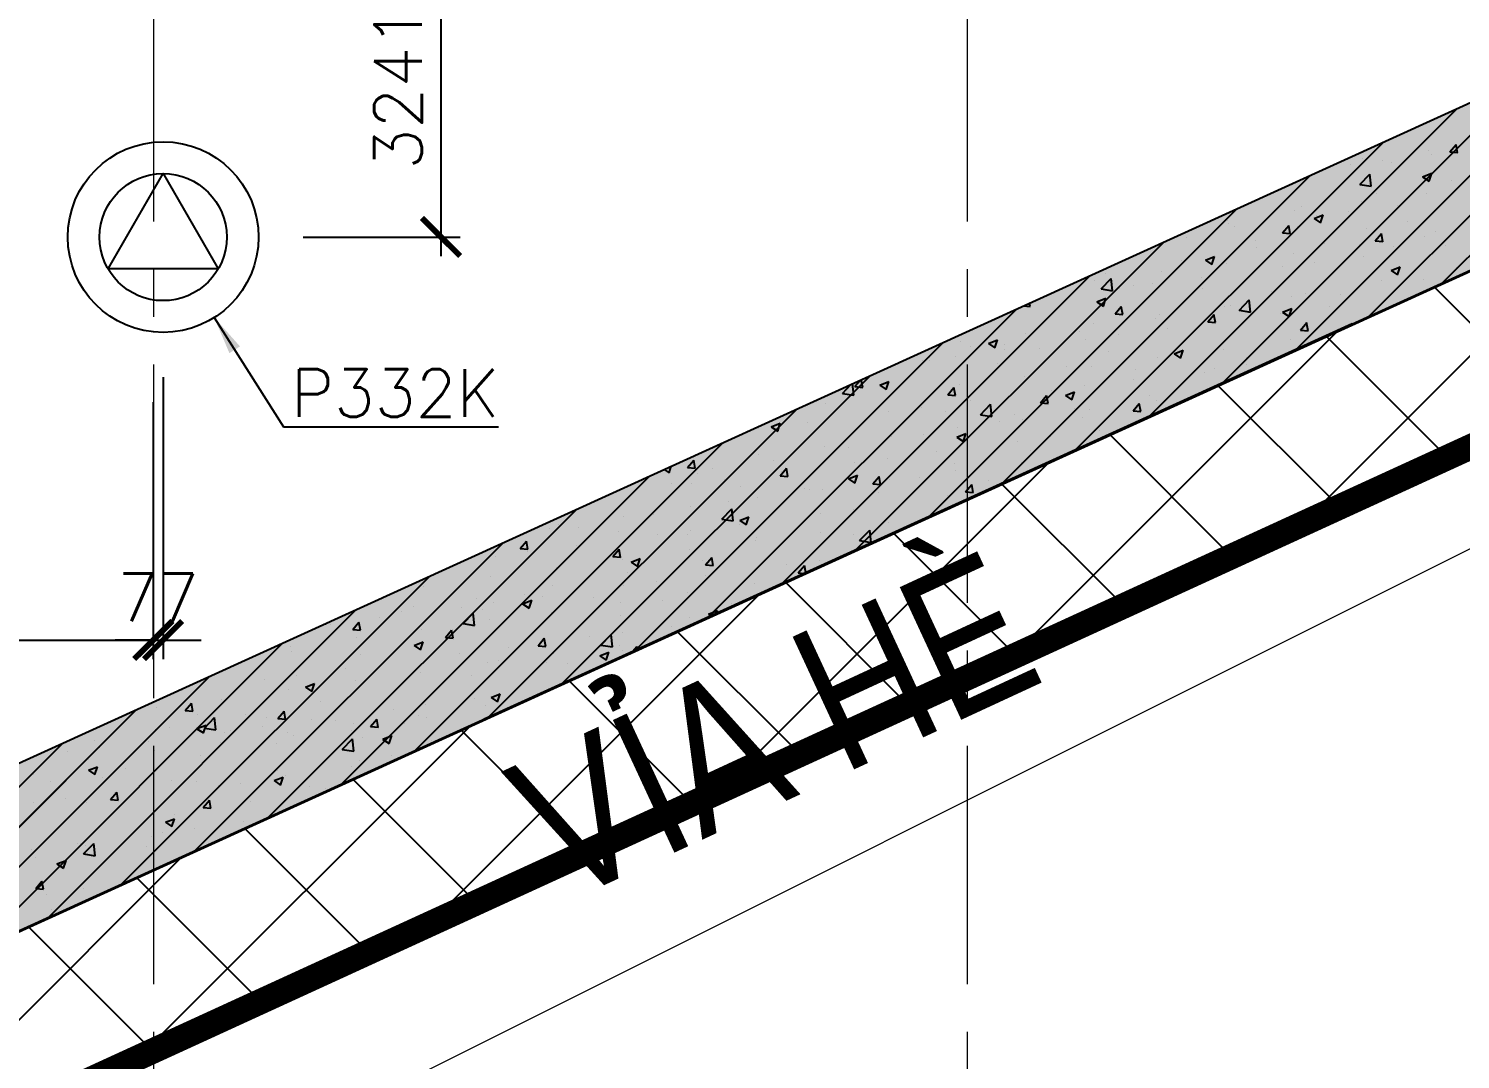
# Model space of a CAD drawing. Header units: millimetres. Extents: x -346728 to 1320345, y -537202 to -385966.
# Drawn here: x 220058 to 231316, y -478676 to -470568 of the extents above; entities that cross this region are included whole.
import ezdxf
from ezdxf.xclip import XClip

# ---------------------------------------------------------------- set-up
doc = ezdxf.new("R2010")
doc.units = ezdxf.units.MM
doc.header["$LTSCALE"] = 100
doc.header["$XCLIPFRAME"] = 2
doc.linetypes.add('DASHED2', pattern=[0.375, 0.25, -0.125])
doc.linetypes.add('X1326_GLB$0$CENTER', pattern=[2, 1.25, -0.25, 0.25, -0.25])
for name, color, linetype, lineweight in [('0 T TEXT', 7, 'Continuous', 13), ('L.DUONG', 234, 'Continuous', 15), ('LINE', 7, 'Continuous', 13), ('X1326_GLB$0$A-tim', 8, 'X1326_GLB$0$CENTER', 9)]:
    doc.layers.add(name, color=color, linetype=linetype, lineweight=lineweight)
doc.layers.add('CL load', color=1, linetype='Continuous', plot=False)
for name, color, linetype in [('hach', 253, 'Continuous'), ('PILE MARK', 8, 'Continuous'), ('PL', 3, 'Continuous'), ('W2', 4, 'Continuous'), ('XR_1326_csPL$0$hach', 253, 'Continuous'), ('XR_1326_csPL$0$W2', 4, 'Continuous')]:
    doc.layers.add(name, color=color, linetype=linetype)
doc.styles.add('simplex', font='simplex.shx')
doc.styles.add('TOAN - FONT ARIAL', font='Arial_1.ttf', dxfattribs={"width": 0.8})
doc.linetypes.add('FENCELINE2', pattern='A,0.25,-0.1,[132,ltypeshp.shx,S=0.1,R=0,X=-0.1,Y=0],-0.1,1', length=1.45)
doc.dimstyles.new('100', dxfattribs={"dimscale": 150, "dimtxt": 2.5, "dimasz": 2, "dimexe": 1, "dimexo": 1, "dimgap": 1, "dimtad": 1, "dimdec": 0, "dimzin": 0, "dimdsep": 46, "dimtxsty": 'simplex', "dimblk": 'ARCHTICK', "dimcen": 1, "dimdle": 1, "dimclrd": 256, "dimclre": 256, "dimclrt": 6, "dimadec": 0, "dimazin": 0, "dimtfac": 1, "dimtdec": 0, "dimtix": 1, "dimtmove": 2, "dimatfit": 3, "dimfxl": 1, "dimtolj": 1, "dimtzin": 0, "dimarcsym": 0})

# ---------------------------------------------------------------- blocks, each defined once
blk = doc.blocks.new('_ArchTick')
at = {"color": 0, "linetype": 'ByBlock', "const_width": 0.15}
blk.add_lwpolyline([(-0.5, -0.5), (0.5, 0.5)], dxfattribs=at)
blk = doc.blocks.new('*D539')
at = {"layer": 'CL load', "lineweight": -2, "transparency": 16777216}
for p, q in [((217371, -473517), (217371, -475527)), ((221038, -473506), (221038, -475527)), ((217221, -475377), (221188, -475377))]:
    blk.add_line(p, q, dxfattribs=at)
at = {"layer": 'DEFPOINTS', "color": 0, "transparency": 16777216}
for p in [(217371, -473367), (221038, -473356, 0), (221038, -475377)]:
    blk.add_point(p, dxfattribs=at)
at = {"layer": 'CL load', "lineweight": -2, "transparency": 16777216, "xscale": 300, "yscale": 300, "zscale": 300, "rotation": 180}
blk.add_blockref('_ArchTick', (217371, -475377), dxfattribs=at)
at = {"layer": 'CL load', "lineweight": -2, "transparency": 16777216, "xscale": 300, "yscale": 300, "zscale": 300}
blk.add_blockref('_ArchTick', (221038, -475377), dxfattribs=at)
at = {"layer": 'CL load', "color": 6, "transparency": 16777216, "insert": (219205, -475040), "char_height": 375, "attachment_point": 5, "style": 'simplex'}
blk.add_mtext('\\A1;3667', dxfattribs=at)
blk = doc.blocks.new('*D540')
at = {"layer": 'CL load', "lineweight": -2, "transparency": 16777216}
for p, q in [((221115, -473309), (221115, -475527)), ((221038, -473506), (221038, -475527)), ((221038, -475377), (220738, -475377)), ((221038, -475377), (221115, -475377)), ((221115, -475377), (221415, -475377))]:
    blk.add_line(p, q, dxfattribs=at)
at = {"layer": 'DEFPOINTS', "color": 0, "transparency": 16777216}
for p in [(221115, -473159), (221038, -473356, 0), (221115, -475377)]:
    blk.add_point(p, dxfattribs=at)
at = {"layer": 'CL load', "lineweight": -2, "transparency": 16777216, "xscale": 300, "yscale": 300, "zscale": 300}
blk.add_blockref('_ArchTick', (221038, -475377), dxfattribs=at)
at = {"layer": 'CL load', "lineweight": -2, "transparency": 16777216, "xscale": 300, "yscale": 300, "zscale": 300, "rotation": 180}
blk.add_blockref('_ArchTick', (221115, -475377), dxfattribs=at)
at = {"layer": 'CL load', "color": 6, "transparency": 16777216, "insert": (221077, -475040), "char_height": 375, "attachment_point": 5, "style": 'simplex'}
blk.add_mtext('\\A1;77', dxfattribs=at)
blk = doc.blocks.new('*D550')
at = {"layer": 'CL load', "lineweight": -2, "transparency": 16777216}
for p, q in [((223301, -472357), (223301, -468816)), ((222036, -468966), (223451, -468966)), ((222217, -472207), (223451, -472207))]:
    blk.add_line(p, q, dxfattribs=at)
at = {"layer": 'DEFPOINTS', "color": 0, "transparency": 16777216}
for p in [(221886, -468966, 0), (223301, -468966), (222067, -472207)]:
    blk.add_point(p, dxfattribs=at)
at = {"layer": 'CL load', "lineweight": -2, "transparency": 16777216, "xscale": 300, "yscale": 300, "zscale": 300}
for p, rotation in [((223301, -468966), 90), ((223301, -472207), 270)]:
    blk.add_blockref('_ArchTick', p, dxfattribs=dict(at, rotation=rotation))
at = {"layer": 'CL load', "color": 6, "transparency": 16777216, "insert": (222963, -471033), "char_height": 375, "attachment_point": 5, "rotation": 90, "style": 'simplex'}
blk.add_mtext('\\A1;3241', dxfattribs=at)
blk = doc.blocks.new('LVL-KHUNGTEN')
blk.add_lwpolyline([(61072.9, 41092.8), (119123.5, 41092.8), (119123.5, 61.9), (61072.9, 61.9)], close=True)
blk = doc.blocks.new('mb duong hh')
at = {"layer": '0 T TEXT', "color": 8, "linetype": 'DASHED2', "ltscale": 300}
blk.add_lwpolyline([(75940, 34596), (80501, 41668), (80491, 88861), (75484, 93868), (-20031, 93860), (-33610, 75885), (-26182, 55955), (-6300, 2612), (0, 0)], close=True, dxfattribs=at)
at = {"layer": 'LINE', "color": 252, "lineweight": 9}
blk.add_lwpolyline([(46995, 21406), (48214, 19209), (55528, 22490), (79633, 34556), (82900, 40330), (83008, 48620), (83152, 58204), (83577, 88420), (83093, 88629)], dxfattribs=at)
at = {"layer": '0 T TEXT', "lineweight": 9, "style": 'TOAN - FONT ARIAL', "width": 0.8}
blk.add_text('VỈA HÈ', height=1150, rotation=24.8605, dxfattribs=at).set_placement((62036, 26518))
blk = doc.blocks.new('MB HANG RAO TAM')
h = blk.add_hatch()
h.set_pattern_fill('ANSI37', color=8, scale=7000, style=0)
h.set_pattern_definition([(45, (527887.4, 631399.9), (-618.7184, 618.7184), []), (135, (527887.4, 631399.9), (-618.7184, -618.7184), [])])
h.paths.add_polyline_path([(89794, 74797), (94796, 69797), (94804, 22611), (90246, 15544), (52523, -1634), (34324, -9922), (14325, -19029), (8025, -16417), (-19267, 56832), (-5688, 74797), (41806, 74797), (65797, 74797)], flags=16)
h.paths.add_polyline_path([(-17293, 40146), (-15160, 40938), (-12777, 34516), (-15127, 33730), (-10493, 20001), (4784, -19373), (12548, -21453), (91490, 14752), (95488, 20874), (95620, 46027), (95770, 74597), (91825, 78101), (52350, 76926), (14008, 75822), (-9259, 75871), (-23844, 71027), (-24251, 60760)])
at = {"layer": 'L.DUONG', "color": 94, "linetype": 'FENCELINE2', "ltscale": 25, "const_width": 200, "elevation": 7850}
blk.add_lwpolyline([(13898, 75822), (14369, 75824), (20809, 75968), (32497, 76335), (48850, 76822), (75776, 77623), (91825, 78101), (95770, 74597), (95712, 63657), (95684, 58344), (95610, 44235), (95553, 33268), (95488, 20874), (91490, 14752), (75806, 7559), (49624, -4449), (26632, -14994), (12548, -21453), (4784, -19373), (0, -7161), (-6626, 9890)], dxfattribs=at)
at = {"layer": 'XR_1326_csPL$0$W2', "color": 7, "ltscale": 0.5, "elevation": 0}
blk.add_lwpolyline([(8025, -16417), (14325, -19029), (90246, 15544), (94804, 22611), (94796, 69797), (89794, 74797), (-5688, 74797), (-19267, 56832)], close=True, dxfattribs=at)

msp = doc.modelspace()

# ---------------------------------------------------------------- hatches: boundary and pattern name
at = {"layer": 'hach'}
h = msp.add_hatch(dxfattribs=at)
h.set_pattern_fill('ANSI31', color=256, scale=70)
h.set_pattern_definition([(45, (121918.56, -508591.22), (-157.15448, 157.15448), [])])
h.paths.add_polyline_path([(142200.7, -410142.2), (128621.2, -428107.5), (155914.1, -501359), (162214.1, -503970.9), (238136.4, -469396.6), (242695.2, -462329.4), (242687.2, -415142.7), (237685.1, -410142.2)])
h.paths.add_polyline_path([(142797.9, -411342.2), (129975.7, -428305.7), (156856.2, -500450.6), (162191.6, -502662.6), (237318.8, -468450.4), (241495.1, -461976.1), (241487, -415639.4), (237188.2, -411342.2)], flags=16)
h = msp.add_hatch(dxfattribs=at)
h.set_pattern_fill('AR-CONC', color=256, scale=4)
h.set_pattern_definition([(50, (121918.56, -508591.2), (728.7387, -63.7563), [76.2, -838.2]), (355, (121918.56, -508591.2), (-140.9737, 764.2274), [60.96, -670.5623]), (100.45144, (121979.3, -508596.54), (587.765, 700.471), [64.76, -712.361]), (46.1842, (121918.6, -508388), (1084.316, -168.1693), [114.3, -1257.3]), (96.63556, (122008.9, -508402), (949.6165, 989.7045), [97.14, -1068.5424]), (351.18415, (121918.6, -508388), (949.6165, 989.7045), [91.44, -1005.839]), (21, (122020.16, -508438.8), (606.4576, -409.0608), [76.2, -838.2]), (326, (122020.16, -508438.8), (247.208, 736.752), [60.96, -670.56]), (71.45144, (122070.7, -508472.9), (853.6657, 327.691), [64.76, -712.3598]), (37.5, (121918.56, -508591.22), (12.3544, 338.22016), [0, -662.432, 0, -680.72, 0, -673.1]), (7.5, (121918.56, -508591.22), (267.27865, 400.7223), [0, -388.112, 0, -647.192, 0, -256.54]), (327.5, (121692, -508591.22), (542.3624, -22.91498), [0, -254, 0, -792.48, 0, -1051.56]), (317.5, (121590.4, -508591.2), (592.5167, 101.706), [0, -330.2, 0, -526.288, 0, -746.76])])
h.paths.add_polyline_path([(142200.7, -410142.2), (128621.2, -428107.5), (155914.1, -501359), (162214.1, -503970.9), (238136.4, -469396.6), (242695.2, -462329.4), (242687.2, -415142.7), (237685.1, -410142.2)])
h.paths.add_polyline_path([(142797.9, -411342.2), (129975.7, -428305.7), (156856.2, -500450.6), (162191.6, -502662.6), (237318.8, -468450.4), (241495.1, -461976.1), (241487, -415639.4), (237188.2, -411342.2)], flags=16)

# ---------------------------------------------------------------- linework, layer by layer
at = {"layer": 'PL', "elevation": -1404.9}
msp.add_lwpolyline([(221548.4, -472457.5), (220682.4, -472457.5), (221115.4, -471707.5)], close=True, dxfattribs=at)
msp.add_lwpolyline([(221548.4, -472457.5), (220682.4, -472457.5), (221115.4, -471707.5)], close=True, dxfattribs=at)
at = {"layer": 'PL'}
for radius in [750, 750, 500, 500]:
    msp.add_circle((221115.4, -472207.5, -1404.9), radius, dxfattribs=at)
at = {"layer": 'W2', "ltscale": 0.5, "elevation": -1404.9}
for points in [[(142200.7, -410142.2), (128621.2, -428107.5), (155914.1, -501359), (162214.1, -503970.9), (238136.4, -469396.6), (242695.2, -462329.4), (242686.9, -415142.1), (237685.1, -410142.2)], [(142797.9, -411342.2), (129975.7, -428305.7), (156856.2, -500450.6), (162191.6, -502662.6), (237318.8, -468450.4), (241495.1, -461976.1), (241487, -415639.4), (237188.2, -411342.2)]]:
    msp.add_lwpolyline(points, close=True, dxfattribs=at)
at = {"layer": 'X1326_GLB$0$A-tim', "ltscale": 15}
for p, q in [((221038.5, -398208.6, -1404.9), (221038.5, -512162.7, -1404.9)), ((227438.6, -398208.6, -1404.9), (227438.6, -512162.7, -1404.9))]:
    msp.add_line(p, q, dxfattribs=at)
at = {"layer": 'XR_1326_csPL$0$hach', "color": 250}
for p, q in [((231178.7, -472565.1, -1404.9), (233599.8, -470143.9, -1404.9)), ((230601.6, -472827.9, -1404.9), (233022.7, -470406.8, -1404.9)), ((230024.4, -473090.7, -1404.9), (232445.6, -470669.6, -1404.9)), ((229447.3, -473353.5, -1404.9), (231868.4, -470932.4, -1404.9)), ((228870.2, -473616.4, -1404.9), (231291.3, -471195.2, -1404.9)), ((231191.8, -471244.4, -1404.9), (231191.8, -471244.4, -1404.9)), ((228293, -473879.2, -1404.9), (230714.2, -471458, -1404.9)), ((231062.2, -471523.5, -1404.9), (231062.2, -471523.5, -1404.9)), ((231091.7, -471555.2, -1404.9), (231091.7, -471555.2, -1404.9)), ((231233.9, -471537.7, -1404.9), (231282.8, -471479.3, -1404.9)), ((231233.9, -471537.7, -1404.9), (231294.6, -471543, -1404.9)), ((231294.4, -471543, -1404.9), (231282.6, -471479.3, -1404.9)), ((230452.5, -471639.3, -1404.9), (230452.5, -471639.3, -1404.9)), ((230549, -471588.5, -1404.9), (230549, -471588.5, -1404.9)), ((230706.9, -471605.8, -1404.9), (230706.9, -471605.8, -1404.9)), ((230775.4, -471624.4, -1404.9), (230775.4, -471624.4, -1404.9)), ((227715.9, -474142, -1404.9), (230137.1, -471720.9, -1404.9)), ((230525.2, -471793.9, -1404.9), (230604.3, -471711.4, -1404.9)), ((230525.2, -471793.8, -1404.9), (230615.5, -471807.8, -1404.9)), ((230615.5, -471807.9, -1404.9), (230604.3, -471711.4, -1404.9)), ((231019, -471733, -1404.9), (231069.6, -471767.1, -1404.9)), ((231019.1, -471732.9, -1404.9), (231090.2, -471705.6, -1404.9)), ((231069.6, -471767.1, -1404.9), (231090.2, -471705.7, -1404.9)), ((231247.9, -471763.9, -1404.9), (231247.9, -471763.9, -1404.9)), ((230655.4, -471865.6, -1404.9), (230655.4, -471865.6, -1404.9)), ((231049.8, -471861.7, -1404.9), (231049.8, -471861.7, -1404.9)), ((227138.8, -474404.8, -1404.9), (229559.9, -471983.7, -1404.9)), ((230015, -471998.3, -1404.9), (230015, -471998.3, -1404.9)), ((230062.9, -471967.3, -1404.9), (230062.9, -471967.3, -1404.9)), ((230165.4, -472060.6, -1404.9), (230236.5, -472033.3, -1404.9)), ((230215.9, -472094.8, -1404.9), (230236.5, -472033.4, -1404.9)), ((230439.6, -472006.6, -1404.9), (230439.6, -472006.6, -1404.9)), ((230536.6, -471926.7, -1404.9), (230536.6, -471926.7, -1404.9)), ((230824.4, -471955.9, -1404.9), (230824.4, -471955.9, -1404.9)), ((229470.4, -472069, -1404.9), (229470.4, -472069, -1404.9)), ((229487.3, -472074.5, -1404.9), (229487.3, -472074.5, -1404.9)), ((229492.8, -472097.7, -1404.9), (229492.8, -472097.7, -1404.9)), ((229543.6, -472124.5, -1404.9), (229543.6, -472124.5, -1404.9)), ((229917.4, -472174.4, -1404.9), (229966.3, -472116, -1404.9)), ((229977.9, -472179.7, -1404.9), (229966.1, -472116, -1404.9)), ((230035.2, -472120.7, -1404.9), (230035.2, -472120.7, -1404.9)), ((230165.4, -472060.7, -1404.9), (230215.9, -472094.8, -1404.9)), ((230185.2, -472040, -1404.9), (230185.2, -472040, -1404.9)), ((230577.6, -472143.6, -1404.9), (230577.6, -472143.6, -1404.9)), ((230898.8, -472088.7, -1404.9), (230898.8, -472088.7, -1404.9)), ((226561.7, -474667.6, -1404.9), (228982.8, -472246.5, -1404.9)), ((229158.8, -472175.2, -1404.9), (229158.8, -472175.2, -1404.9)), ((229164.7, -472211.3, -1404.9), (229164.7, -472211.3, -1404.9)), ((229707.1, -472234.2, -1404.9), (229707.1, -472234.2, -1404.9)), ((229917.4, -472174.4, -1404.9), (229978.1, -472179.7, -1404.9)), ((230249.4, -472257.1, -1404.9), (230249.4, -472257.1, -1404.9)), ((230306.3, -472190.4, -1404.9), (230306.3, -472190.4, -1404.9)), ((230646.1, -472238.1, -1404.9), (230695.1, -472179.8, -1404.9)), ((230646.1, -472238.1, -1404.9), (230706.8, -472243.4, -1404.9)), ((230706.6, -472243.5, -1404.9), (230694.8, -472179.8, -1404.9)), ((231037.5, -472199.9, -1404.9), (231037.5, -472199.9, -1404.9)), ((231119.9, -472166.5, -1404.9), (231119.9, -472166.5, -1404.9)), ((229311.7, -472388.3, -1404.9), (229382.9, -472361, -1404.9)), ((229362.2, -472422.5, -1404.9), (229382.8, -472361.1, -1404.9)), ((229713.8, -472292.1, -1404.9), (229713.8, -472292.1, -1404.9)), ((230002.6, -472336.5, -1404.9), (230002.6, -472336.5, -1404.9)), ((230524.3, -472265, -1404.9), (230524.3, -472265, -1404.9)), ((230557.1, -472356.6, -1404.9), (230557.1, -472356.6, -1404.9)), ((230791.8, -472280, -1404.9), (230791.8, -472280, -1404.9)), ((231198.8, -472272.1, -1404.9), (231198.8, -472272.1, -1404.9)), ((228961.8, -472477.7, -1404.9), (228961.8, -472477.7, -1404.9)), ((229121.3, -472393.8, -1404.9), (229121.3, -472393.8, -1404.9)), ((229311.7, -472388.4, -1404.9), (229362.2, -472422.5, -1404.9)), ((229474.9, -472412.7, -1404.9), (229474.9, -472412.7, -1404.9)), ((229918, -472440.8, -1404.9), (229918, -472440.8, -1404.9)), ((230172.3, -472407.3, -1404.9), (230172.3, -472407.3, -1404.9)), ((230771.8, -472469.8, -1404.9), (230822.4, -472503.8, -1404.9)), ((230771.9, -472469.7, -1404.9), (230843, -472442.4, -1404.9)), ((230822.4, -472503.8, -1404.9), (230843, -472442.4, -1404.9)), ((231286.9, -472444.3, -1404.9), (231286.9, -472444.3, -1404.9)), ((225984.5, -474930.5, -1404.9), (228405.7, -472509.3, -1404.9)), ((228440.1, -472549.3, -1404.9), (228440.1, -472549.3, -1404.9)), ((228491.3, -472615.4, -1404.9), (228570.4, -472533, -1404.9)), ((228528.8, -472495.5, -1404.9), (228528.8, -472495.5, -1404.9)), ((228581.6, -472629.5, -1404.9), (228570.3, -472533, -1404.9)), ((228748.3, -472591.3, -1404.9), (228748.3, -472591.3, -1404.9)), ((228891.5, -472575.9, -1404.9), (228891.5, -472575.9, -1404.9)), ((229276.3, -472525.2, -1404.9), (229276.3, -472525.2, -1404.9)), ((230694.4, -472546, -1404.9), (230694.4, -472546, -1404.9)), ((231025.1, -472538.1, -1404.9), (231025.1, -472538.1, -1404.9)), ((228458.1, -472716, -1404.9), (228529.2, -472688.7, -1404.9)), ((228491.2, -472615.4, -1404.9), (228581.6, -472629.4, -1404.9)), ((228508.6, -472750.2, -1404.9), (228529.2, -472688.8, -1404.9)), ((228637.2, -472609.4, -1404.9), (228637.2, -472609.4, -1404.9)), ((229290.7, -472614.2, -1404.9), (229290.7, -472614.2, -1404.9)), ((229575.6, -472783.6, -1404.9), (229654.7, -472701.1, -1404.9)), ((229665.9, -472797.6, -1404.9), (229654.7, -472701.1, -1404.9)), ((229833.1, -472637.1, -1404.9), (229833.1, -472637.1, -1404.9)), ((229990.3, -472674.7, -1404.9), (229990.3, -472674.7, -1404.9)), ((230101.8, -472647.7, -1404.9), (230101.8, -472647.7, -1404.9)), ((230375.4, -472660, -1404.9), (230375.4, -472660, -1404.9)), ((230511.9, -472603.2, -1404.9), (230511.9, -472603.2, -1404.9)), ((230917.8, -472682.9, -1404.9), (230917.8, -472682.9, -1404.9)), ((230931.5, -472672.9, -1404.9), (230931.5, -472672.9, -1404.9)), ((225407.4, -475193.3, -1404.9), (227828.5, -472772.1, -1404.9)), ((227881.3, -472748.1, -1404.9), (227932.8, -472752.6, -1404.9)), ((227932.6, -472752.7, -1404.9), (227927.9, -472726.9, -1404.9)), ((228458, -472716.1, -1404.9), (228508.6, -472750.2, -1404.9)), ((228600.8, -472811.1, -1404.9), (228649.8, -472752.7, -1404.9)), ((228600.8, -472811.1, -1404.9), (228661.6, -472816.4, -1404.9)), ((228661.4, -472816.4, -1404.9), (228649.6, -472752.8, -1404.9)), ((228949.4, -472815.9, -1404.9), (228949.4, -472815.9, -1404.9)), ((229329.6, -472874.8, -1404.9), (229378.6, -472816.5, -1404.9)), ((229390.1, -472880.2, -1404.9), (229378.3, -472816.5, -1404.9)), ((229462.6, -472750.9, -1404.9), (229462.6, -472750.9, -1404.9)), ((229509.3, -472749.4, -1404.9), (229509.3, -472749.4, -1404.9)), ((229575.5, -472783.5, -1404.9), (229665.9, -472797.5, -1404.9)), ((229905, -472808, -1404.9), (229905, -472808, -1404.9)), ((229918.2, -472797.4, -1404.9), (229989.3, -472770.1, -1404.9)), ((229918.2, -472797.4, -1404.9), (229968.7, -472831.5, -1404.9)), ((229968.7, -472831.5, -1404.9), (229989.3, -472770.1, -1404.9)), ((230289.8, -472757.3, -1404.9), (230289.8, -472757.3, -1404.9)), ((228427.8, -472887.5, -1404.9), (228427.8, -472887.5, -1404.9)), ((228916.8, -472851.1, -1404.9), (228916.8, -472851.1, -1404.9)), ((229009, -472926, -1404.9), (229009, -472926, -1404.9)), ((229329.6, -472874.8, -1404.9), (229390.3, -472880.2, -1404.9)), ((229650.7, -472841.5, -1404.9), (229650.7, -472841.5, -1404.9)), ((230058.3, -472938.6, -1404.9), (230107.3, -472880.2, -1404.9)), ((230118.8, -472944, -1404.9), (230107.1, -472880.3, -1404.9)), ((224830.3, -475456.1, -1404.9), (227251.4, -473035, -1404.9)), ((227386.9, -473028.7, -1404.9), (227386.9, -473028.7, -1404.9)), ((227604.4, -473043.7, -1404.9), (227675.5, -473016.4, -1404.9)), ((227604.4, -473043.8, -1404.9), (227654.9, -473077.9, -1404.9)), ((227654.9, -473077.9, -1404.9), (227675.5, -473016.5, -1404.9)), ((227900.1, -472963.7, -1404.9), (227900.1, -472963.7, -1404.9)), ((228324.3, -472952.8, -1404.9), (228324.3, -472952.8, -1404.9)), ((228369.9, -473010.1, -1404.9), (228369.9, -473010.1, -1404.9)), ((228624.2, -472976.6, -1404.9), (228624.2, -472976.6, -1404.9)), ((229977.9, -473012.9, -1404.9), (229977.9, -473012.9, -1404.9)), ((230058.3, -472938.6, -1404.9), (230119.1, -472943.9, -1404.9)), ((227139.3, -473156.2, -1404.9), (227139.3, -473156.2, -1404.9)), ((227343.4, -473145.2, -1404.9), (227343.4, -473145.2, -1404.9)), ((227465.8, -473064.6, -1404.9), (227465.8, -473064.6, -1404.9)), ((227728.2, -473094.6, -1404.9), (227728.2, -473094.6, -1404.9)), ((227731.8, -473054.5, -1404.9), (227731.8, -473054.5, -1404.9)), ((228008.1, -473087.5, -1404.9), (228008.1, -473087.5, -1404.9)), ((228550.5, -473110.4, -1404.9), (228550.5, -473110.4, -1404.9)), ((228937, -473154.2, -1404.9), (228937, -473154.2, -1404.9)), ((229064.5, -473125.1, -1404.9), (229135.7, -473097.8, -1404.9)), ((229064.5, -473125.1, -1404.9), (229115, -473159.2, -1404.9)), ((229092.9, -473133.4, -1404.9), (229092.9, -473133.4, -1404.9)), ((229115, -473159.2, -1404.9), (229135.6, -473097.8, -1404.9)), ((229450.2, -473089.1, -1404.9), (229450.2, -473089.1, -1404.9)), ((229635.2, -473156.3, -1404.9), (229635.2, -473156.3, -1404.9)), ((227089.1, -473178.7, -1404.9), (227089.1, -473178.7, -1404.9)), ((227137.6, -473178.2, -1404.9), (227137.6, -473178.2, -1404.9)), ((227680, -473201.1, -1404.9), (227680, -473201.1, -1404.9)), ((228222.4, -473224, -1404.9), (228222.4, -473224, -1404.9)), ((228415.4, -473225.7, -1404.9), (228415.4, -473225.7, -1404.9)), ((228764.7, -473246.9, -1404.9), (228764.7, -473246.9, -1404.9)), ((229307.1, -473269.8, -1404.9), (229307.1, -473269.8, -1404.9)), ((229383.4, -473242.2, -1404.9), (229383.4, -473242.2, -1404.9)), ((229637.8, -473208.7, -1404.9), (229637.8, -473208.7, -1404.9)), ((224253.2, -475718.9, -1404.9), (226674.3, -473297.8, -1404.9)), ((226457.3, -473437, -1404.9), (226526.2, -473365.2, -1404.9)), ((226547.6, -473451, -1404.9), (226537.1, -473360.3, -1404.9)), ((226555.6, -473384, -1404.9), (226599.4, -473331.9, -1404.9)), ((226555.6, -473384, -1404.9), (226616.3, -473389.4, -1404.9)), ((226616.1, -473389.4, -1404.9), (226605, -473329.3, -1404.9)), ((226750.7, -473371.4, -1404.9), (226821.9, -473344.1, -1404.9)), ((226750.7, -473371.5, -1404.9), (226801.2, -473405.5, -1404.9)), ((226801.2, -473405.5, -1404.9), (226821.8, -473344.1, -1404.9)), ((227374.5, -473366.9, -1404.9), (227374.5, -473366.9, -1404.9)), ((227887.7, -473301.9, -1404.9), (227887.7, -473301.9, -1404.9)), ((228357, -473377.3, -1404.9), (228357, -473377.3, -1404.9)), ((228741.8, -473326.7, -1404.9), (228741.8, -473326.7, -1404.9)), ((226457.3, -473436.9, -1404.9), (226547.6, -473450.9, -1404.9)), ((226852.9, -473438.5, -1404.9), (226852.9, -473438.5, -1404.9)), ((227284.3, -473447.8, -1404.9), (227333.3, -473389.4, -1404.9)), ((227284.3, -473447.8, -1404.9), (227345.1, -473453.1, -1404.9)), ((227344.9, -473453.2, -1404.9), (227333.1, -473389.5, -1404.9)), ((227461, -473495.3, -1404.9), (227461, -473495.3, -1404.9)), ((228013.1, -473511.6, -1404.9), (228062.1, -473453.2, -1404.9)), ((228073.6, -473516.9, -1404.9), (228061.8, -473453.2, -1404.9)), ((228102.6, -473410.8, -1404.9), (228102.6, -473410.8, -1404.9)), ((228210.8, -473452.8, -1404.9), (228261.4, -473486.9, -1404.9)), ((228210.9, -473452.8, -1404.9), (228282, -473425.4, -1404.9)), ((228261.4, -473486.9, -1404.9), (228282, -473425.5, -1404.9)), ((228874.9, -473457.3, -1404.9), (228874.9, -473457.3, -1404.9)), ((228924.7, -473492.4, -1404.9), (228924.7, -473492.4, -1404.9)), ((223676, -475981.7, -1404.9), (226097.2, -473560.6, -1404.9)), ((226178.9, -473535.2, -1404.9), (226178.9, -473535.2, -1404.9)), ((226325.2, -473514.6, -1404.9), (226325.2, -473514.6, -1404.9)), ((226721.3, -473558.1, -1404.9), (226721.3, -473558.1, -1404.9)), ((226821.8, -473579.5, -1404.9), (226821.8, -473579.5, -1404.9)), ((227076.2, -473546, -1404.9), (227076.2, -473546, -1404.9)), ((227263.6, -473581.1, -1404.9), (227263.6, -473581.1, -1404.9)), ((227541.6, -473605.1, -1404.9), (227620.8, -473522.7, -1404.9)), ((227541.6, -473605.1, -1404.9), (227632, -473619.1, -1404.9)), ((227632, -473619.2, -1404.9), (227620.7, -473522.7, -1404.9)), ((227806, -473604, -1404.9), (227806, -473604, -1404.9)), ((228013.1, -473511.6, -1404.9), (228073.8, -473516.9, -1404.9)), ((228282.3, -473559, -1404.9), (228282.3, -473559, -1404.9)), ((228403, -473563.9, -1404.9), (228403, -473563.9, -1404.9)), ((228741.8, -473575.3, -1404.9), (228790.8, -473516.9, -1404.9)), ((228741.8, -473575.3, -1404.9), (228802.5, -473580.6, -1404.9)), ((228802.3, -473580.7, -1404.9), (228790.6, -473517, -1404.9)), ((225795.4, -473714.6, -1404.9), (225795.4, -473714.6, -1404.9)), ((225897, -473699.1, -1404.9), (225947.6, -473733.2, -1404.9)), ((225897.1, -473699.1, -1404.9), (225968.2, -473671.8, -1404.9)), ((225947.6, -473733.2, -1404.9), (225968.2, -473671.8, -1404.9)), ((226180.2, -473663.9, -1404.9), (226180.2, -473663.9, -1404.9)), ((227362.2, -473705.1, -1404.9), (227362.2, -473705.1, -1404.9)), ((227689.8, -473660.7, -1404.9), (227689.8, -473660.7, -1404.9)), ((227875.3, -473640.1, -1404.9), (227875.3, -473640.1, -1404.9)), ((228348.4, -473626.9, -1404.9), (228348.4, -473626.9, -1404.9)), ((228703.9, -473692.1, -1404.9), (228705.1, -473690.8, -1404.9)), ((228705.1, -473691.5, -1404.9), (228705, -473690.8, -1404.9)), ((223098.9, -476244.5, -1404.9), (225520, -473823.4, -1404.9)), ((226840.5, -473776.7, -1404.9), (226840.5, -473776.7, -1404.9)), ((227097.3, -473762.4, -1404.9), (227097.3, -473762.4, -1404.9)), ((227357.2, -473780.4, -1404.9), (227428.3, -473753.1, -1404.9)), ((227357.2, -473780.5, -1404.9), (227407.7, -473814.6, -1404.9)), ((227407.7, -473814.6, -1404.9), (227428.3, -473753.2, -1404.9)), ((227835.3, -473811.6, -1404.9), (227835.3, -473811.6, -1404.9)), ((228089.7, -473778.1, -1404.9), (228089.7, -473778.1, -1404.9)), ((228474.5, -473727.4, -1404.9), (228474.5, -473727.4, -1404.9)), ((225799.6, -473917.9, -1404.9), (225799.6, -473917.9, -1404.9)), ((226312.8, -473852.9, -1404.9), (226312.8, -473852.9, -1404.9)), ((226504.8, -473864.1, -1404.9), (226504.8, -473864.1, -1404.9)), ((226808.9, -473946.7, -1404.9), (226808.9, -473946.7, -1404.9)), ((227193.7, -473896, -1404.9), (227193.7, -473896, -1404.9)), ((227933.3, -473883.8, -1404.9), (227933.3, -473883.8, -1404.9)), ((225055.4, -474035, -1404.9), (225093.9, -474060.9, -1404.9)), ((225093.9, -474060.9, -1404.9), (225111.1, -474009.6, -1404.9)), ((225239.1, -474020.8, -1404.9), (225288.1, -473962.4, -1404.9)), ((225239.1, -474020.8, -1404.9), (225299.8, -474026.1, -1404.9)), ((225278, -473989.4, -1404.9), (225278, -473989.4, -1404.9)), ((225299.6, -474026.1, -1404.9), (225287.9, -473962.4, -1404.9)), ((225438.7, -474031.5, -1404.9), (225438.7, -474031.5, -1404.9)), ((225912.3, -473965.8, -1404.9), (225912.3, -473965.8, -1404.9)), ((225967.8, -474084.5, -1404.9), (226016.8, -474026.1, -1404.9)), ((225981.1, -474054.4, -1404.9), (225981.1, -474054.4, -1404.9)), ((226028.4, -474089.9, -1404.9), (226016.6, -474026.2, -1404.9)), ((226554.5, -473980.2, -1404.9), (226554.5, -473980.2, -1404.9)), ((227340.8, -473985.5, -1404.9), (227340.8, -473985.5, -1404.9)), ((227349.8, -474043.4, -1404.9), (227349.8, -474043.4, -1404.9)), ((227863, -473978.3, -1404.9), (227863, -473978.3, -1404.9)), ((222521.8, -476507.4, -1404.9), (224942.9, -474086.2, -1404.9)), ((225110.6, -474145, -1404.9), (225110.6, -474145, -1404.9)), ((225273.8, -474148.8, -1404.9), (225273.8, -474148.8, -1404.9)), ((225319.8, -474067.5, -1404.9), (225319.8, -474067.5, -1404.9)), ((225528.1, -474115.3, -1404.9), (225528.1, -474115.3, -1404.9)), ((225652.9, -474168, -1404.9), (225652.9, -474168, -1404.9)), ((225912.9, -474064.6, -1404.9), (225912.9, -474064.6, -1404.9)), ((225967.8, -474084.5, -1404.9), (226028.6, -474089.8, -1404.9)), ((226503.5, -474108.1, -1404.9), (226574.7, -474080.8, -1404.9)), ((226503.5, -474108.2, -1404.9), (226554, -474142.3, -1404.9)), ((226523.4, -474077.3, -1404.9), (226523.4, -474077.3, -1404.9)), ((226554, -474142.3, -1404.9), (226574.6, -474080.9, -1404.9)), ((226696.6, -474148.3, -1404.9), (226745.6, -474089.9, -1404.9)), ((226696.6, -474148.3, -1404.9), (226757.3, -474153.6, -1404.9)), ((226757.1, -474153.6, -1404.9), (226745.3, -474089.9, -1404.9)), ((226748.2, -474087.2, -1404.9), (226748.2, -474087.2, -1404.9)), ((226828.2, -474114.9, -1404.9), (226828.2, -474114.9, -1404.9)), ((227065.8, -474100.2, -1404.9), (227065.8, -474100.2, -1404.9)), ((227425.3, -474212, -1404.9), (227474.3, -474153.7, -1404.9)), ((227485.8, -474217.4, -1404.9), (227474.1, -474153.7, -1404.9)), ((227608.2, -474123.1, -1404.9), (227608.2, -474123.1, -1404.9)), ((224632.1, -474233.3, -1404.9), (224632.1, -474233.3, -1404.9)), ((225787.3, -474256.1, -1404.9), (225787.3, -474256.1, -1404.9)), ((226155.7, -474188.9, -1404.9), (226155.7, -474188.9, -1404.9)), ((226195.3, -474190.9, -1404.9), (226195.3, -474190.9, -1404.9)), ((226300.5, -474191.1, -1404.9), (226300.5, -474191.1, -1404.9)), ((226737.6, -474213.8, -1404.9), (226737.6, -474213.8, -1404.9)), ((227280, -474236.7, -1404.9), (227280, -474236.7, -1404.9)), ((227425.3, -474212, -1404.9), (227486, -474217.3, -1404.9)), ((221944.6, -476770.2, -1404.9), (224365.8, -474349, -1404.9)), ((224970.7, -474392.3, -1404.9), (224970.7, -474392.3, -1404.9)), ((225265.6, -474327.7, -1404.9), (225265.6, -474327.7, -1404.9)), ((225507.7, -474426.7, -1404.9), (225586.8, -474344.2, -1404.9)), ((225563.2, -474290.6, -1404.9), (225563.2, -474290.6, -1404.9)), ((225598, -474440.7, -1404.9), (225586.8, -474344.2, -1404.9)), ((226287.3, -474380.9, -1404.9), (226287.3, -474380.9, -1404.9)), ((226541.6, -474347.4, -1404.9), (226541.6, -474347.4, -1404.9)), ((226926.4, -474296.8, -1404.9), (226926.4, -474296.8, -1404.9)), ((224151.8, -474502.1, -1404.9), (224151.8, -474502.1, -1404.9)), ((224224.7, -474468.9, -1404.9), (224224.7, -474468.9, -1404.9)), ((224378.2, -474494, -1404.9), (224378.2, -474494, -1404.9)), ((224737.9, -474403.8, -1404.9), (224737.9, -474403.8, -1404.9)), ((225507.7, -474426.6, -1404.9), (225598, -474440.6, -1404.9)), ((225645.6, -474465.4, -1404.9), (225645.6, -474465.4, -1404.9)), ((225649.8, -474435.9, -1404.9), (225700.4, -474470, -1404.9)), ((225649.9, -474435.8, -1404.9), (225721, -474408.5, -1404.9)), ((225700.4, -474470, -1404.9), (225721, -474408.6, -1404.9)), ((226592, -474594.8, -1404.9), (226671.2, -474512.4, -1404.9)), ((226682.3, -474608.9, -1404.9), (226671.1, -474512.4, -1404.9)), ((226815.8, -474453.1, -1404.9), (226815.8, -474453.1, -1404.9)), ((221367.5, -477033, -1404.9), (223788.6, -474611.9, -1404.9)), ((223922.6, -474657.5, -1404.9), (223971.6, -474599.1, -1404.9)), ((223983.1, -474662.8, -1404.9), (223971.4, -474599.1, -1404.9)), ((224694.2, -474525, -1404.9), (224694.2, -474525, -1404.9)), ((225006.5, -474549.5, -1404.9), (225006.5, -474549.5, -1404.9)), ((225236.6, -474547.9, -1404.9), (225236.6, -474547.9, -1404.9)), ((225260.8, -474516, -1404.9), (225260.8, -474516, -1404.9)), ((225774.9, -474594.3, -1404.9), (225774.9, -474594.3, -1404.9)), ((225778.9, -474570.8, -1404.9), (225778.9, -474570.8, -1404.9)), ((226288.1, -474529.3, -1404.9), (226288.1, -474529.3, -1404.9)), ((226321.3, -474593.8, -1404.9), (226321.3, -474593.8, -1404.9)), ((226543.7, -474544.5, -1404.9), (226543.7, -474544.5, -1404.9)), ((226592, -474594.8, -1404.9), (226682.3, -474608.8, -1404.9)), ((223725.7, -474718.1, -1404.9), (223725.7, -474718.1, -1404.9)), ((223922.6, -474657.5, -1404.9), (223983.3, -474662.8, -1404.9)), ((223980, -474684.6, -1404.9), (223980, -474684.6, -1404.9)), ((224364.8, -474634, -1404.9), (224364.8, -474634, -1404.9)), ((224651.3, -474721.2, -1404.9), (224700.3, -474662.9, -1404.9)), ((224651.3, -474721.2, -1404.9), (224712.1, -474726.5, -1404.9)), ((224711.9, -474726.6, -1404.9), (224700.1, -474662.9, -1404.9)), ((224796.2, -474763.5, -1404.9), (224867.3, -474736.2, -1404.9)), ((224846.7, -474797.7, -1404.9), (224867.3, -474736.3, -1404.9)), ((225253.3, -474665.9, -1404.9), (225253.3, -474665.9, -1404.9)), ((225380.1, -474785, -1404.9), (225429.1, -474726.6, -1404.9)), ((225440.6, -474790.3, -1404.9), (225428.8, -474726.7, -1404.9)), ((225951.2, -474646.2, -1404.9), (225951.2, -474646.2, -1404.9)), ((224212.4, -474807.1, -1404.9), (224212.4, -474807.1, -1404.9)), ((224725.6, -474742.1, -1404.9), (224725.6, -474742.1, -1404.9)), ((224766.2, -474849.6, -1404.9), (224766.2, -474849.6, -1404.9)), ((224796.2, -474763.6, -1404.9), (224846.7, -474797.7, -1404.9)), ((225358.7, -474747.9, -1404.9), (225358.7, -474747.9, -1404.9)), ((225380.1, -474785, -1404.9), (225440.8, -474790.3, -1404.9)), ((226020, -474781.6, -1404.9), (226020, -474781.6, -1404.9)), ((226108.8, -474848.7, -1404.9), (226157.8, -474790.4, -1404.9)), ((226108.8, -474848.7, -1404.9), (226155.1, -474852.8, -1404.9)), ((226168, -474846.9, -1404.9), (226157.6, -474790.4, -1404.9)), ((226274.3, -474748.1, -1404.9), (226274.3, -474748.1, -1404.9)), ((220790.4, -477295.8, -1404.9), (223211.5, -474874.7, -1404.9)), ((223163, -474954.8, -1404.9), (223163, -474954.8, -1404.9)), ((223690.7, -474878.6, -1404.9), (223690.7, -474878.6, -1404.9)), ((224173.7, -474951.3, -1404.9), (224173.7, -474951.3, -1404.9)), ((224739.2, -474950.2, -1404.9), (224739.2, -474950.2, -1404.9)), ((224993.5, -474916.8, -1404.9), (224993.5, -474916.8, -1404.9)), ((225378.3, -474866.1, -1404.9), (225378.3, -474866.1, -1404.9)), ((225762.6, -474932.6, -1404.9), (225762.6, -474932.6, -1404.9)), ((223411.6, -474998.4, -1404.9), (223411.6, -474998.4, -1404.9)), ((223581.2, -475053, -1404.9), (223581.2, -475053, -1404.9)), ((223942.5, -475091.2, -1404.9), (224013.7, -475063.9, -1404.9)), ((223954, -475021.3, -1404.9), (223954, -475021.3, -1404.9)), ((223993, -475125.4, -1404.9), (224013.6, -475064, -1404.9)), ((224097.5, -475034.7, -1404.9), (224097.5, -475034.7, -1404.9)), ((224496.4, -475044.2, -1404.9), (224496.4, -475044.2, -1404.9)), ((225038.7, -475067.1, -1404.9), (225038.7, -475067.1, -1404.9)), ((225240.9, -475004.1, -1404.9), (225240.9, -475004.1, -1404.9)), ((220213.3, -477558.6, -1404.9), (222634.4, -475137.5, -1404.9)), ((222988.6, -475154.7, -1404.9), (222988.6, -475154.7, -1404.9)), ((223083.5, -475111.9, -1404.9), (223083.5, -475111.9, -1404.9)), ((223458.4, -475118.9, -1404.9), (223458.4, -475118.9, -1404.9)), ((223473.8, -475248.2, -1404.9), (223552.9, -475165.7, -1404.9)), ((223564.1, -475262.2, -1404.9), (223552.9, -475165.7, -1404.9)), ((223625.9, -475134.8, -1404.9), (223625.9, -475134.8, -1404.9)), ((223712.7, -475085.4, -1404.9), (223712.7, -475085.4, -1404.9)), ((223942.5, -475091.3, -1404.9), (223993, -475125.4, -1404.9)), ((224168.2, -475157.7, -1404.9), (224168.2, -475157.7, -1404.9)), ((224200, -475145.3, -1404.9), (224200, -475145.3, -1404.9)), ((224710.6, -475180.7, -1404.9), (224710.6, -475180.7, -1404.9)), ((224713.2, -475080.3, -1404.9), (224713.2, -475080.3, -1404.9)), ((225402.6, -475172.6, -1404.9), (225422.8, -475186.3, -1404.9)), ((225402.7, -475172.6, -1404.9), (225473.8, -475145.3, -1404.9)), ((225466.7, -475166.3, -1404.9), (225473.8, -475145.3, -1404.9)), ((225581.1, -475090, -1404.9), (225581.1, -475090, -1404.9)), ((222396.1, -475256.4, -1404.9), (222396.1, -475256.4, -1404.9)), ((222432, -475254, -1404.9), (222432, -475254, -1404.9)), ((222606.1, -475294.2, -1404.9), (222655.1, -475235.8, -1404.9)), ((222606.1, -475294.2, -1404.9), (222666.8, -475299.5, -1404.9)), ((222666.6, -475299.5, -1404.9), (222654.9, -475235.9, -1404.9)), ((222816.7, -475203.3, -1404.9), (222816.7, -475203.3, -1404.9)), ((223150.7, -475293, -1404.9), (223150.7, -475293, -1404.9)), ((223334.8, -475357.9, -1404.9), (223383.8, -475299.6, -1404.9)), ((223395.4, -475363.3, -1404.9), (223383.6, -475299.6, -1404.9)), ((223473.7, -475248.1, -1404.9), (223564.1, -475262.2, -1404.9)), ((223678.4, -475216.9, -1404.9), (223678.4, -475216.9, -1404.9)), ((225111.1, -475266.8, -1404.9), (225111.1, -475266.8, -1404.9)), ((225252.9, -475203.6, -1404.9), (225252.9, -475203.6, -1404.9)), ((219636.1, -477821.5, -1404.9), (222057.3, -475400.3, -1404.9)), ((222637.5, -475358.1, -1404.9), (222637.5, -475358.1, -1404.9)), ((223088.9, -475418.9, -1404.9), (223160, -475391.6, -1404.9)), ((223139.4, -475453.1, -1404.9), (223160, -475391.7, -1404.9)), ((223334.8, -475357.9, -1404.9), (223395.6, -475363.3, -1404.9)), ((224063.6, -475421.7, -1404.9), (224112.6, -475363.3, -1404.9)), ((224124.1, -475427.1, -1404.9), (224112.3, -475363.4, -1404.9)), ((224471.9, -475351, -1404.9), (224471.9, -475351, -1404.9)), ((224558.1, -475416.4, -1404.9), (224637.2, -475333.9, -1404.9)), ((224648.4, -475430.4, -1404.9), (224637.2, -475333.9, -1404.9)), ((224726.3, -475317.5, -1404.9), (224726.3, -475317.5, -1404.9)), ((222115.8, -475429.6, -1404.9), (222115.8, -475429.6, -1404.9)), ((222124.8, -475469, -1404.9), (222124.8, -475469, -1404.9)), ((222667.1, -475491.9, -1404.9), (222667.1, -475491.9, -1404.9)), ((223088.8, -475419, -1404.9), (223139.4, -475453.1, -1404.9)), ((223191.1, -475519.6, -1404.9), (223191.1, -475519.6, -1404.9)), ((223209.5, -475514.8, -1404.9), (223209.5, -475514.8, -1404.9)), ((223445.5, -475486.1, -1404.9), (223445.5, -475486.1, -1404.9)), ((223830.3, -475435.4, -1404.9), (223830.3, -475435.4, -1404.9)), ((224063.6, -475421.7, -1404.9), (224124.3, -475427, -1404.9)), ((224187.7, -475483.5, -1404.9), (224187.7, -475483.5, -1404.9)), ((224549, -475500.3, -1404.9), (224620.1, -475473, -1404.9)), ((224549, -475500.3, -1404.9), (224599.5, -475534.4, -1404.9)), ((224558.1, -475416.3, -1404.9), (224648.4, -475430.3, -1404.9)), ((224599.5, -475534.4, -1404.9), (224620.1, -475473, -1404.9)), ((224700.9, -475418.5, -1404.9), (224700.9, -475418.5, -1404.9)), ((224724.2, -475455.8, -1404.9), (224724.2, -475455.8, -1404.9)), ((224808.7, -475465.9, -1404.9), (224841.3, -475427.1, -1404.9)), ((224845.2, -475449.3, -1404.9), (224841.1, -475427.1, -1404.9)), ((222549.5, -475604.1, -1404.9), (222549.5, -475604.1, -1404.9)), ((223138.3, -475631.2, -1404.9), (223138.3, -475631.2, -1404.9)), ((223666, -475555.1, -1404.9), (223666, -475555.1, -1404.9)), ((223751.9, -475537.7, -1404.9), (223751.9, -475537.7, -1404.9)), ((224131.7, -475557.5, -1404.9), (224131.7, -475557.5, -1404.9)), ((224294.2, -475560.6, -1404.9), (224294.2, -475560.6, -1404.9)), ((219059, -478084.3, -1404.9), (221480.1, -475663.1, -1404.9)), ((221910.3, -475688.2, -1404.9), (221910.3, -475688.2, -1404.9)), ((222164.7, -475654.7, -1404.9), (222164.7, -475654.7, -1404.9)), ((222235.2, -475746.6, -1404.9), (222306.3, -475719.3, -1404.9)), ((222235.2, -475746.7, -1404.9), (222285.7, -475780.7, -1404.9)), ((222285.7, -475780.7, -1404.9), (222306.3, -475719.4, -1404.9)), ((222625.1, -475696.3, -1404.9), (222625.1, -475696.3, -1404.9)), ((223539.2, -475659.2, -1404.9), (223539.2, -475659.2, -1404.9)), ((221268.7, -475772.7, -1404.9), (221268.7, -475772.7, -1404.9)), ((221575.8, -475844, -1404.9), (221575.8, -475844, -1404.9)), ((222103.5, -475767.8, -1404.9), (222103.5, -475767.8, -1404.9)), ((222354.2, -475862.6, -1404.9), (222354.2, -475862.6, -1404.9)), ((222946.7, -475760.9, -1404.9), (222946.7, -475760.9, -1404.9)), ((223563, -475836.2, -1404.9), (223563, -475836.2, -1404.9)), ((223695.3, -475828, -1404.9), (223766.5, -475800.7, -1404.9)), ((223695.3, -475828, -1404.9), (223745.8, -475862.1, -1404.9)), ((223745.8, -475862.1, -1404.9), (223766.4, -475800.7, -1404.9)), ((218481.9, -478347.1, -1404.9), (220903, -475926, -1404.9)), ((221062.6, -475909, -1404.9), (221062.6, -475909, -1404.9)), ((221289.6, -475930.9, -1404.9), (221338.6, -475872.5, -1404.9)), ((221289.6, -475930.9, -1404.9), (221350.3, -475936.2, -1404.9)), ((221350.1, -475936.3, -1404.9), (221338.4, -475872.6, -1404.9)), ((221384.6, -475965.2, -1404.9), (221384.6, -475965.2, -1404.9)), ((221761.7, -475964.3, -1404.9), (221761.7, -475964.3, -1404.9)), ((222018.3, -475994.7, -1404.9), (222067.3, -475936.3, -1404.9)), ((222078.9, -476000, -1404.9), (222067.1, -475936.3, -1404.9)), ((222923.8, -475920.3, -1404.9), (222923.8, -475920.3, -1404.9)), ((223126, -475969.5, -1404.9), (223126, -475969.5, -1404.9)), ((223178.2, -475886.8, -1404.9), (223178.2, -475886.8, -1404.9)), ((223653.7, -475893.3, -1404.9), (223653.7, -475893.3, -1404.9)), ((223782.7, -475882.3, -1404.9), (223782.7, -475882.3, -1404.9)), ((221056.4, -476078.8, -1404.9), (221056.4, -476078.8, -1404.9)), ((221169.1, -476066, -1404.9), (221169.1, -476066, -1404.9)), ((221381.5, -476074.3, -1404.9), (221452.7, -476047, -1404.9)), ((221381.5, -476074.4, -1404.9), (221432, -476108.4, -1404.9)), ((221432, -476108.4, -1404.9), (221452.6, -476047, -1404.9)), ((221439.8, -476069.7, -1404.9), (221519, -475987.3, -1404.9)), ((221439.8, -476069.7, -1404.9), (221530.2, -476083.7, -1404.9)), ((221530.2, -476083.8, -1404.9), (221518.9, -475987.3, -1404.9)), ((221643.1, -476088.9, -1404.9), (221643.1, -476088.9, -1404.9)), ((221897.4, -476055.4, -1404.9), (221897.4, -476055.4, -1404.9)), ((221926.9, -475988.1, -1404.9), (221926.9, -475988.1, -1404.9)), ((222018.3, -475994.7, -1404.9), (222079.1, -476000, -1404.9)), ((222282.2, -476004.8, -1404.9), (222282.2, -476004.8, -1404.9)), ((222469.3, -476011.1, -1404.9), (222469.3, -476011.1, -1404.9)), ((222597.6, -476085.7, -1404.9), (222597.6, -476085.7, -1404.9)), ((222612.8, -476034.5, -1404.9), (222612.8, -476034.5, -1404.9)), ((222747.1, -476058.4, -1404.9), (222796, -476000, -1404.9)), ((222747.1, -476058.4, -1404.9), (222807.8, -476063.7, -1404.9)), ((222807.6, -476063.8, -1404.9), (222795.8, -476000.1, -1404.9)), ((223011.7, -476034, -1404.9), (223011.7, -476034, -1404.9)), ((223190.1, -475984, -1404.9), (223190.1, -475984, -1404.9)), ((217904.7, -478609.9, -1404.9), (220325.9, -476188.8, -1404.9)), ((220576.6, -476167.7, -1404.9), (220576.6, -476167.7, -1404.9)), ((221001.4, -476173.4, -1404.9), (221001.4, -476173.4, -1404.9)), ((221563.4, -476182.2, -1404.9), (221563.4, -476182.2, -1404.9)), ((221598.8, -476101.7, -1404.9), (221598.8, -476101.7, -1404.9)), ((222005.1, -476187.4, -1404.9), (222005.1, -476187.4, -1404.9)), ((222091.1, -476106, -1404.9), (222091.1, -476106, -1404.9)), ((222141.1, -476124.6, -1404.9), (222141.1, -476124.6, -1404.9)), ((222524.2, -476237.9, -1404.9), (222603.3, -476155.4, -1404.9)), ((222614.5, -476251.9, -1404.9), (222603.2, -476155.4, -1404.9)), ((222683.5, -476147.5, -1404.9), (222683.5, -476147.5, -1404.9)), ((222841.6, -476155.7, -1404.9), (222892.2, -476189.8, -1404.9)), ((222841.7, -476155.7, -1404.9), (222912.8, -476128.3, -1404.9)), ((222892.2, -476189.8, -1404.9), (222912.8, -476128.4, -1404.9)), ((223225.9, -476170.4, -1404.9), (223225.9, -476170.4, -1404.9)), ((220362.3, -476257.5, -1404.9), (220362.3, -476257.5, -1404.9)), ((220616.6, -476224.1, -1404.9), (220616.6, -476224.1, -1404.9)), ((221050.2, -476247.3, -1404.9), (221050.2, -476247.3, -1404.9)), ((221412.6, -476289.1, -1404.9), (221412.6, -476289.1, -1404.9)), ((222524.1, -476237.8, -1404.9), (222614.5, -476251.9, -1404.9)), ((222910.9, -476287.5, -1404.9), (222910.9, -476287.5, -1404.9)), ((220527.8, -476402, -1404.9), (220578.4, -476436.1, -1404.9)), ((220527.9, -476402, -1404.9), (220599, -476374.7, -1404.9)), ((220528.6, -476318.8, -1404.9), (220528.6, -476318.8, -1404.9)), ((220578.4, -476436.1, -1404.9), (220599, -476374.7, -1404.9)), ((220820.1, -476390.8, -1404.9), (220820.1, -476390.8, -1404.9)), ((222014.9, -476405.5, -1404.9), (222014.9, -476405.5, -1404.9)), ((222600.4, -476372.7, -1404.9), (222600.4, -476372.7, -1404.9)), ((222656.6, -476321, -1404.9), (222656.6, -476321, -1404.9)), ((220097.7, -476435.8, -1404.9), (220097.7, -476435.8, -1404.9)), ((220227.6, -476492.5, -1404.9), (220227.6, -476492.5, -1404.9)), ((220640.1, -476458.8, -1404.9), (220640.1, -476458.8, -1404.9)), ((221182.4, -476481.7, -1404.9), (221182.4, -476481.7, -1404.9)), ((221375.8, -476489.6, -1404.9), (221375.8, -476489.6, -1404.9)), ((221551.1, -476520.4, -1404.9), (221551.1, -476520.4, -1404.9)), ((221630.1, -476456.2, -1404.9), (221630.1, -476456.2, -1404.9)), ((221724.8, -476504.6, -1404.9), (221724.8, -476504.6, -1404.9)), ((221988, -476483.3, -1404.9), (222059.1, -476456, -1404.9)), ((221988, -476483.4, -1404.9), (222038.5, -476517.5, -1404.9)), ((222038.5, -476517.5, -1404.9), (222059.1, -476456.1, -1404.9)), ((222078.8, -476444.3, -1404.9), (222078.8, -476444.3, -1404.9)), ((222267.2, -476527.5, -1404.9), (222267.2, -476527.5, -1404.9)), ((220349.3, -476624.8, -1404.9), (220349.3, -476624.8, -1404.9)), ((220701.8, -476631.4, -1404.9), (220750.8, -476573, -1404.9)), ((220701.8, -476631.4, -1404.9), (220762.6, -476636.7, -1404.9)), ((220734.1, -476574.1, -1404.9), (220734.1, -476574.1, -1404.9)), ((220762.3, -476636.7, -1404.9), (220750.6, -476573, -1404.9)), ((221037.9, -476585.5, -1404.9), (221037.9, -476585.5, -1404.9)), ((221430.6, -476695.1, -1404.9), (221479.5, -476636.8, -1404.9)), ((221491.1, -476700.5, -1404.9), (221479.3, -476636.8, -1404.9)), ((221800.6, -476644.6, -1404.9), (221800.6, -476644.6, -1404.9)), ((222393.1, -476542.9, -1404.9), (222393.1, -476542.9, -1404.9)), ((220095, -476658.3, -1404.9), (220095, -476658.3, -1404.9)), ((220516.2, -476657, -1404.9), (220516.2, -476657, -1404.9)), ((221208.1, -476746.4, -1404.9), (221208.1, -476746.4, -1404.9)), ((221430.6, -476695.1, -1404.9), (221491.3, -476700.4, -1404.9)), ((220615.6, -476848.1, -1404.9), (220615.6, -476848.1, -1404.9)), ((221134.3, -476811, -1404.9), (221205.5, -476783.7, -1404.9)), ((221134.3, -476811.1, -1404.9), (221184.8, -476845.2, -1404.9)), ((221184.8, -476845.2, -1404.9), (221205.4, -476783.8, -1404.9)), ((221362.8, -476856.9, -1404.9), (221362.8, -476856.9, -1404.9)), ((221538.7, -476858.7, -1404.9), (221538.7, -476858.7, -1404.9)), ((221747.6, -476806.2, -1404.9), (221747.6, -476806.2, -1404.9)), ((220442.2, -476977.9, -1404.9), (220442.2, -476977.9, -1404.9)), ((220466.8, -476974.8, -1404.9), (220466.8, -476974.8, -1404.9)), ((220490.2, -477059.5, -1404.9), (220569.4, -476977, -1404.9)), ((220580.5, -477073.5, -1404.9), (220569.3, -476977, -1404.9)), ((221025.5, -476923.7, -1404.9), (221025.5, -476923.7, -1404.9)), ((221108.5, -476890.4, -1404.9), (221108.5, -476890.4, -1404.9)), ((220082, -477025.5, -1404.9), (220082, -477025.5, -1404.9)), ((220114.1, -477091.5, -1404.9), (220114.1, -477091.5, -1404.9)), ((220490.2, -477059.4, -1404.9), (220580.6, -477073.4, -1404.9)), ((220503.9, -476995.2, -1404.9), (220503.9, -476995.2, -1404.9)), ((220984.6, -477000.8, -1404.9), (220984.6, -477000.8, -1404.9)), ((220280.6, -477138.8, -1404.9), (220331.2, -477172.9, -1404.9)), ((220280.7, -477138.7, -1404.9), (220351.8, -477111.4, -1404.9)), ((220331.2, -477172.9, -1404.9), (220351.8, -477111.5, -1404.9)), ((220656.4, -477114.4, -1404.9), (220656.4, -477114.4, -1404.9)), ((220114.1, -477331.8, -1404.9), (220163, -477273.5, -1404.9)), ((220174.6, -477337.2, -1404.9), (220162.8, -477273.5, -1404.9)), ((220114.1, -477331.8, -1404.9), (220174.8, -477337.2, -1404.9)), ((220199.6, -477375.6, -1404.9), (220199.6, -477375.6, -1404.9)), ((220491.5, -477333.5, -1404.9), (220491.5, -477333.5, -1404.9)), ((220240.1, -477494.4, -1404.9), (220240.1, -477494.4, -1404.9))]:
    msp.add_line(p, q, dxfattribs=at)
at = {"layer": 'XR_1326_csPL$0$W2', "color": 7, "ltscale": 0.5}
for p, q in [((162191.6, -502662.6, -1404.9), (237318.8, -468450.4, -1404.9)), ((162214.1, -503970.9, -1404.9), (238136.4, -469396.6, -1404.9))]:
    msp.add_line(p, q, dxfattribs=at)

# ---------------------------------------------------------------- block references
at = {"extrusion": (0.00597, -2.28885e-18, 0.999982), "xscale": 3.385207865094198, "yscale": 3.385207865094198, "zscale": 3.385207865094198}
msp.add_blockref('LVL-KHUNGTEN', (-107243.5, -525073.6, -287.1), dxfattribs=at)
ref = msp.add_blockref('mb duong hh', (162214.1, -503978, 0))
XClip(ref).set_block_clipping_path([(-58962.6888090824, -15358.4345334051), (108047.3313388755, 114603.0144500207)])

# ---------------------------------------------------------------- texts
at = {"layer": 'PILE MARK', "color": 4, "style": 'simplex'}
msp.add_text('P332K', height=375, dxfattribs=at).set_placement((222120.6, -473622.1, -1404.9))

# ---------------------------------------------------------------- dimensions: what is measured, and where the dimension line sits
at = {"layer": 'CL load'}
dim = msp.add_linear_dim(base=(223300.8, -468966.1, -1404.9), p1=(222066.9, -472207.5, -1404.9), p2=(221886.4, -468966.1, -1404.9), angle=90, dimstyle='100', dxfattribs=at)
dim.commit()
dim.dimension.update_dxf_attribs({"geometry": '*D550', "text_midpoint": (222963.3, -471033.4, -1404.9), "dimtype": 160})
for base, p1, p2, picture, middle in [((221115.4, -475377.1, -1404.9), (221038.5, -473356, -1404.9), (221115.4, -473158.9, -1404.9), '*D540', (221077, -475039.6, -1404.9)), ((221038.5, -475377.1, -1404.9), (217371.2, -473367.4, -1404.9), (221038.5, -473356, -1404.9), '*D539', (219204.9, -475039.6, -1404.9))]:
    dim = msp.add_linear_dim(base=base, p1=p1, p2=p2, dimstyle='100', dxfattribs=at)
    dim.commit()
    dim.dimension.update_dxf_attribs({"geometry": picture, "text_midpoint": middle})

# ---------------------------------------------------------------- leaders
at = {"layer": 'PILE MARK'}
msp.add_leader([(221517.5, -472840.6, -1404.9), (222063.2, -473699.7, -1404.9), (223752, -473699.7, -1404.9)], dimstyle='100', override={"dimgap": 1, "dimtad": 0}, dxfattribs=at)

# ---------------------------------------------------------------- next in the draw order: block references
msp.add_blockref('MB HANG RAO TAM', (147888.6, -484948.9, 0))

doc.saveas('drawing.dxf')
